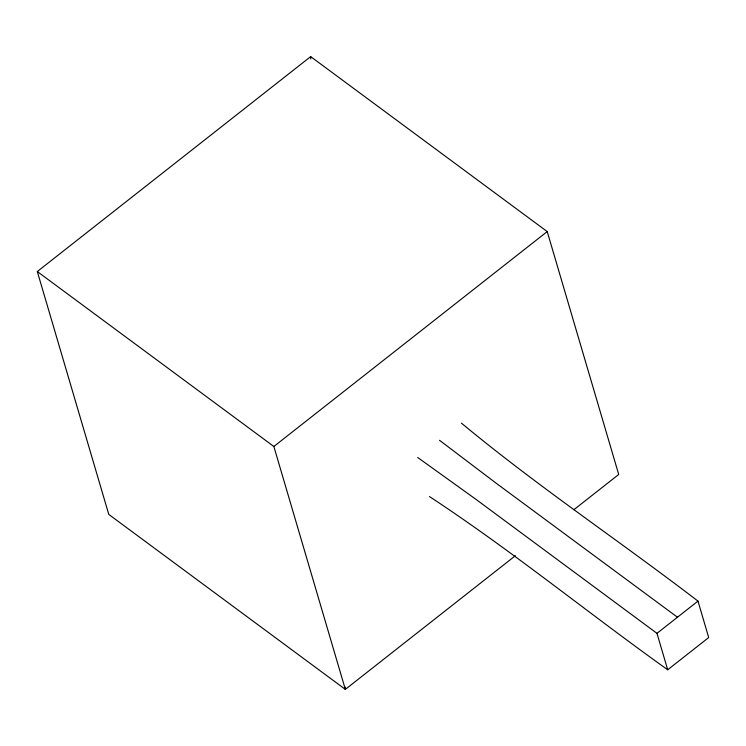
<?xml version="1.0" encoding="UTF-8"?>
<svg xmlns="http://www.w3.org/2000/svg" width="746" height="746" viewBox="0 0 746 746"><rect width="100%" height="100%" fill="white"/><g stroke="black" fill="none" stroke-linecap="round" stroke-linejoin="round"><path stroke-width="1.12" d="M515.402 555.695L345.342 689.388L108.785 514.423L37.3 271.535L310.672 56.612L547.219 231.577L618.714 474.465L573.907 509.686M345.212 687.057L345.342 689.388L273.857 446.49L547.219 231.577M697.976 601.108L708.7 637.541L667.698 669.777L656.974 633.345L697.976 601.108C619.646 541.064 537.381 486.168 461.401 423.113M429.472 496.566C511.579 550.473 587.764 612.764 667.698 669.777M417.685 457.485L475.734 499.177L656.974 633.345M37.3 271.535L273.857 446.49M677.471 617.222L496.099 483.166L439.543 440.299M310.672 56.612L310.793 58.943"/></g></svg>
